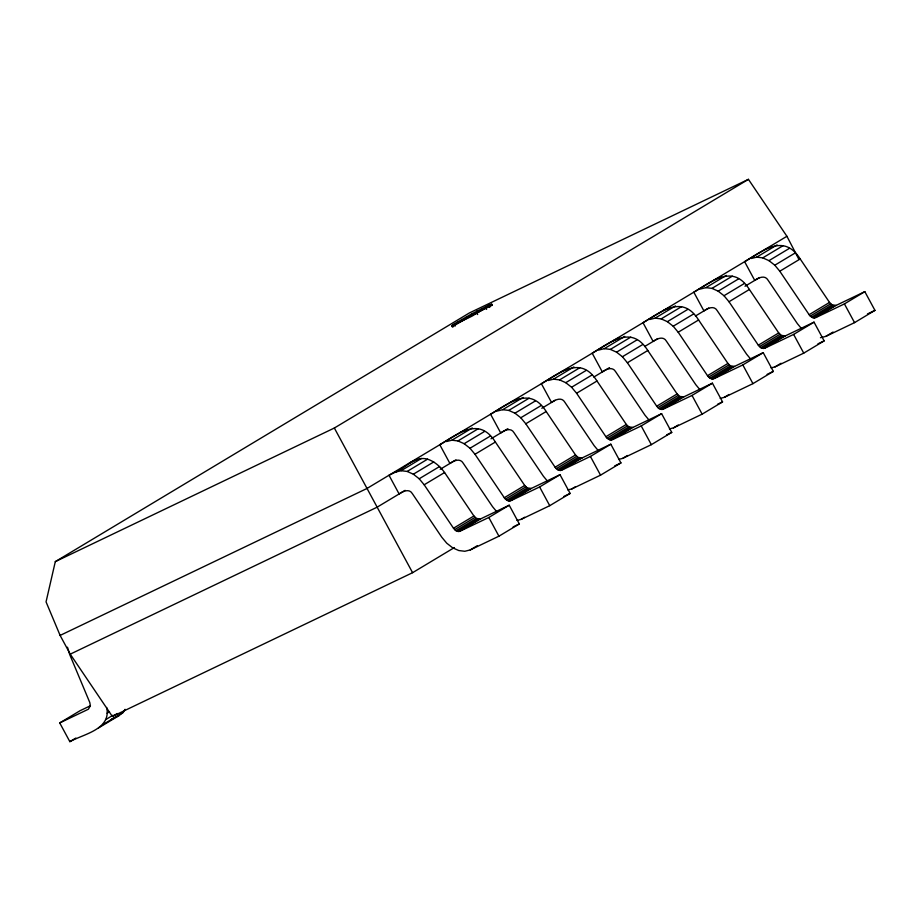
<?xml version="1.0" encoding="UTF-8"?>
<svg xmlns="http://www.w3.org/2000/svg" width="921" height="921" viewBox="0 0 921 921"><rect width="100%" height="100%" fill="white"/><g stroke="black" fill="none" stroke-linecap="round" stroke-linejoin="round"><path stroke-width="1.38" d="M90.097 705.9L80.127 710.678L59.727 722.927L69.846 741.658C83.811 733.956 111.429 729.444 106.686 707.501M798.68 258.928L786.914 236.283L748.428 179.342L469.388 312.956L55.306 561.637L46.05 601.874L60.118 635.421L70.238 654.152L112.35 716.457L412.585 572.689L454.421 547.558M98.524 727.935L118.924 715.675L123.276 712.347L125.037 709.32M452.395 326.967L451.785 325.838L454.41 323.812L471.679 313.888L489.039 305.127L491.768 304.264L492.378 305.404M491.768 304.264L471.863 316.225L451.785 325.838M491.054 304.333L491.676 305.473L472.3 315.017L453.051 326.299L452.441 325.171M55.306 561.637L334.346 428.023L748.428 179.342M786.914 236.283L366.892 488.521L60.118 635.421M395.673 472.047C405.977 467.592 415.175 455.573 427.563 459.176C434.62 461.513 440.307 466.556 444.59 472.531L473.912 515.979L476.422 518.442L480.543 518.937L509.209 505.215L519.329 523.934L498.929 536.195L470.263 549.918L464.829 551.276L458.773 550.539L452.579 547.765L446.743 543.194L441.746 537.185L412.424 493.737C409.385 488.303 402.995 491.192 399.115 493.967L388.996 475.248L395.673 472.047L401.096 470.7L421.496 458.439M496.707 511.685L492.551 506.677L463.228 463.228C460.189 457.795 453.8 460.673 449.92 463.459L439.801 444.739C459.199 433.02 479.369 416.568 495.383 442.022L524.705 485.471L527.226 487.934L531.336 488.429L560.014 474.706L570.134 493.426L549.733 505.687L521.067 519.409L516.992 520.423M547.511 481.176L543.355 476.169L514.033 432.72C510.982 427.286 504.604 430.165 500.725 432.951L490.594 414.231C509.992 402.512 530.162 386.06 546.188 411.514L575.51 454.962L578.031 457.426L582.141 457.921L610.807 444.198L620.938 462.918L600.538 475.167L571.872 488.901L567.797 489.914M598.316 450.668L594.149 445.66L564.826 402.212C561.787 396.778 555.398 399.656 551.529 402.442L541.398 383.723C560.797 372.003 580.967 355.552 596.992 381.006L626.315 424.454L628.836 426.918L632.946 427.413L661.612 413.69L671.743 432.41L651.343 444.659L622.665 458.393L618.601 459.406M649.121 420.16L644.953 415.152L615.631 371.704C612.592 366.27 606.202 369.148 602.322 371.934L592.203 353.215C611.602 341.495 631.771 325.032 647.797 350.498L677.119 393.946L679.629 396.41L683.75 396.905L712.417 383.182L722.548 401.901L702.147 414.151L673.47 427.885L669.406 428.898M699.925 389.652L695.758 384.644L666.436 341.196C663.396 335.762 657.007 338.64 653.127 341.426L643.008 322.707C662.406 310.987 682.576 294.524 698.602 319.978L727.924 363.438L730.434 365.89L734.555 366.397L763.221 352.662L773.341 371.393L752.941 383.643L724.274 397.377L720.199 398.39M750.719 359.144L746.563 354.136L717.24 310.688C714.201 305.254 707.812 308.132 703.932 310.918L693.812 292.187C713.211 280.479 733.381 264.016 749.395 289.47L778.717 332.93L781.238 335.382L785.348 335.889L814.026 322.154L824.145 340.885L803.745 353.134L775.079 366.869L771.004 367.882M801.523 328.636L797.367 323.628L768.045 280.18C764.994 274.746 758.616 277.624 754.736 280.41L744.605 261.679C764.004 249.971 784.185 233.508 800.199 258.962L829.522 302.422L832.043 304.874L836.153 305.381L864.819 291.646L874.95 310.377L854.55 322.626L825.884 336.361L820.45 337.708M446.466 441.539L451.9 440.192L472.3 427.931M497.271 411.031L502.705 409.672L523.105 397.423M548.076 380.523L553.509 379.164L573.91 366.915M598.88 350.015L604.303 348.656L624.703 336.407M649.685 319.506L655.107 318.148L675.507 305.899M700.478 288.998L705.912 287.64L726.312 275.391M751.283 258.49L756.717 257.132L777.117 244.882M401.096 470.7L407.163 471.437L427.563 459.176M451.9 440.192L457.956 440.929L478.356 428.668M502.705 409.672L508.76 410.409L529.161 398.16M553.509 379.164L559.565 379.901L579.965 367.652M604.303 348.656L610.37 349.393L630.77 337.144M655.107 318.148L661.174 318.885L681.575 306.635M705.912 287.64L711.968 288.377L732.368 276.127M756.717 257.132L762.772 257.868L783.172 245.619M407.163 471.437L413.356 474.2L433.756 461.951M457.956 440.929L464.161 443.692L484.561 431.442M508.76 410.409L514.954 413.184L535.366 400.934M559.565 379.901L565.759 382.675L586.159 370.426M610.37 349.393L616.563 352.167L636.964 339.918M661.174 318.885L667.368 321.659L687.768 309.398M711.968 288.377L718.173 291.151L738.573 278.89M762.772 257.868L768.977 260.643L789.378 248.382M413.356 474.2L419.193 478.77L439.593 466.521M464.161 443.692L469.986 448.262L490.386 436.013M514.954 413.184L520.791 417.754L541.191 405.505M565.759 382.675L571.596 387.246L591.996 374.997M616.563 352.167L622.4 356.738L642.8 344.489M667.368 321.659L673.205 326.23L693.605 313.98M718.173 291.151L723.998 295.722L744.398 283.472M768.977 260.643L774.803 265.213L795.203 252.964M405.113 490.363L377.023 507.241L70.238 654.152M440.192 469.307L455.918 459.855M490.997 438.799L507.92 428.633M541.801 408.291L555.121 400.278M593.815 377.046L609.529 367.617M644.619 346.538L657.928 338.548M695.424 316.03L708.733 308.04M745.008 286.247L759.537 277.532M419.193 478.77L424.178 484.78L444.59 472.531M469.986 448.262L474.983 454.272L495.383 442.022M520.791 417.754L525.787 423.764L546.188 411.514M571.596 387.246L576.592 393.255L596.992 381.006M622.4 356.738L627.397 362.747L647.797 350.498M673.205 326.23L678.19 332.239L698.602 319.978M723.998 295.722L728.995 301.731L749.395 289.47M774.803 265.213L779.799 271.223L800.199 258.962M107.089 713.211L109.484 711.772M105.811 719.554L113.018 715.226M69.846 741.658L75.856 738.055M112.35 716.457L117.278 713.499M102.876 724.597L123.276 712.347M424.178 484.78L453.5 528.228L473.912 515.979M474.983 454.272L504.305 497.72L524.705 485.471M525.787 423.764L555.11 467.212L575.51 454.962M576.592 393.255L605.914 436.704L626.315 424.454M627.397 362.747L656.719 406.196L677.119 393.946M678.19 332.239L707.512 375.687L727.924 363.438M728.995 301.731L758.317 345.179L778.717 332.93M779.799 271.223L809.122 314.671L829.522 302.422M453.5 528.228L454.663 529.633L475.063 517.372M504.305 497.72L505.468 499.124L525.868 486.864M555.11 467.212L556.272 468.616L576.673 456.356M605.914 436.704L607.077 438.097L627.477 425.847M656.719 406.196L657.882 407.589L678.282 395.339M707.512 375.687L708.675 377.08L729.075 364.831M758.317 345.179L759.48 346.572L779.88 334.323M809.122 314.671L810.284 316.064L830.684 303.815M454.663 529.633L456.022 530.692L476.422 518.442M505.468 499.124L506.826 500.184L527.226 487.934M556.272 468.616L557.631 469.675L578.031 457.426M607.077 438.097L608.436 439.167L628.836 426.918M657.882 407.589L659.229 408.659L679.629 396.41M708.675 377.08L710.033 378.151L730.434 365.89M759.48 346.572L760.838 347.643L781.238 335.382M810.284 316.064L811.643 317.135L832.043 304.874M456.022 530.692L457.461 531.336L477.861 519.087M506.826 500.184L508.265 500.828L528.666 488.579M557.631 469.675L559.07 470.32L579.47 458.071M608.436 439.167L609.875 439.812L630.275 427.563M659.229 408.659L660.679 409.304L681.08 397.043M710.033 378.151L711.473 378.796L731.873 366.535M760.838 347.643L762.277 348.288L782.677 336.027M811.643 317.135L813.082 317.768L833.482 305.519M457.461 531.336L458.877 531.509L479.277 519.26M508.265 500.828L509.681 501.001L530.082 488.752M559.07 470.32L560.475 470.493L580.875 458.232M609.875 439.812L611.279 439.985L631.679 427.724M660.679 409.304L662.084 409.477L682.484 397.216M711.473 378.796L712.889 378.957L733.289 366.708M762.277 348.288L763.693 348.449L784.093 336.2M813.082 317.768L814.486 317.941L834.898 305.691M458.877 531.509L480.543 518.937M509.681 501.001L531.336 488.429M560.475 470.493L582.141 457.921M611.279 439.985L632.946 427.413M662.084 409.477L683.75 396.905M712.889 378.957L734.555 366.397M763.693 348.449L785.348 335.889M814.486 317.941L836.153 305.381M460.132 531.187L488.809 517.464L509.209 505.215M510.936 500.679L539.614 486.956L560.014 474.706M561.741 470.171L590.407 456.448L610.807 444.198M612.546 439.662L641.212 425.939L661.612 413.69M663.35 409.154L692.016 395.431L712.417 383.182M714.155 378.646L742.821 364.923L763.221 352.662M764.948 348.138L793.626 334.415L814.026 322.154M815.753 317.63L844.419 303.907L864.819 291.646M470.263 549.918L477.458 545.589M521.067 519.409L524.671 517.245M571.872 488.901L575.464 486.737M622.665 458.393L627.466 455.504M673.47 427.885L678.27 424.995M724.274 397.377L729.075 394.487M775.079 366.869L781.077 363.265M825.884 336.361L833.079 332.032M765.006 249.43L771.683 246.241M714.212 279.938L720.878 276.749M663.408 310.446L670.085 307.257M612.603 340.954L619.28 337.765M561.798 371.462L568.476 368.273M510.994 401.982L517.671 398.781M460.201 432.49L466.866 429.29M409.396 462.998L416.073 459.798M867.467 313.957L874.95 310.377M817.917 343.867L824.145 340.885M767.112 374.375L773.341 371.393M717.551 404.296L722.548 401.901M59.727 722.927L88.393 709.205L90.385 705.785L89.751 702.412L69.697 654.532L67.475 647.198M666.758 434.804L671.743 432.41M614.71 465.911L620.938 462.918M563.905 496.419L570.134 493.426M111.441 719.255L118.924 715.675M513.101 526.927L519.329 523.934M412.585 572.689L334.346 428.023M844.419 303.907L854.55 322.626M793.626 334.415L803.745 353.134M742.821 364.923L752.941 383.643M692.016 395.431L702.147 414.151M641.212 425.939L651.343 444.659M590.407 456.448L600.538 475.167M489.039 305.127L489.65 306.267M489.132 306.302L489.742 307.43M485.839 306.601L486.461 307.741M485.966 308.247L486.587 309.387M481.695 308.65L482.305 309.79M476.859 311.137L477.469 312.265M477.032 313.393L477.642 314.522M471.679 313.888L472.3 315.017M466.51 316.72L467.12 317.849M461.697 319.437L462.307 320.566M457.576 321.855L458.186 322.983M454.41 323.812L455.032 324.94M454.502 324.975L455.112 326.115M452.487 325.769L453.097 326.909M539.614 486.956L549.733 505.687M488.809 517.464L498.929 536.195"/></g></svg>
